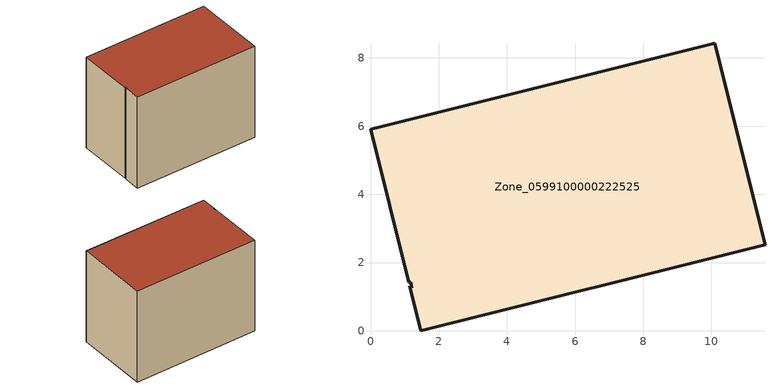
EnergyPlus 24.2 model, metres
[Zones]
Zone_0599100000222525
 floor ground (C_G): 1.22,1.26 1.18,1.42 1.12,1.42 0,5.91 10.09,8.43 11.57,2.52 1.48,0 1.15,1.3 z0
 wall outside (C_F): 1.48,0 11.57,2.52 10.09,8.43 0,5.91 1.12,1.42 1.18,1.42 1.22,1.26 1.15,1.3 1.48,0 z0:7.98
 roof outside (C_R): 1.18,1.42 1.22,1.26 1.15,1.3 1.48,0 11.57,2.52 10.09,8.43 0,5.91 1.12,1.42 z7.98
[BUILDING]
Pand.0599100000222525: North Axis=0; Terrain=City; Loads Convergence Tolerance Value=0.04; Temperature Convergence Tolerance Value=0.4; Solar Distribution=FullExterior; Maximum Number of Warmup Days=25; Minimum Number of Warmup Days=1
[Site:Location]
Rotterdam.The.Hague.AP_ZH_NLD Design_Conditions: Latitude=51.96; Longitude=4.45; Time Zone=1; Elevation=-4.5
[SITE:GROUNDTEMPERATURE:BUILDINGSURFACE]
18, 18, 18, 18, 18, 18, 18, 18, 18, 18, 18, 18
[MATERIAL] Thermal Absorptance=0.9; Solar Absorptance=0.7; Visible Absorptance=0.7
Name | Roughness | Thickness | Conductivity | Density | Specific Heat
G.TI.1965-1974 | MediumSmooth | 0.15 | 0.882353 | 540 | 1210
F.TI.1965-1974 | Rough | 0.3 | 0.697674 | 1920 | 840
R.TI.1965-1974 | MediumRough | 0.2 | 0.232558 | 1500 | 1000
[CONSTRUCTION]
C_G: G.TI.1965-1974
C_F: F.TI.1965-1974
C_R: R.TI.1965-1974
[ZONE]
Zone_0599100000222525: Type=1; Multiplier=1; Ceiling Height=Autocalculate; Volume=Autocalculate; Floor Area=autocalculate; Part of Total Floor Area=Yes
[ZONEINFILTRATION:DESIGNFLOWRATE]
Infil_Zone_0599100000222525: Zone or ZoneList or Space or SpaceList=Zone_0599100000222525; Schedule=AlwaysOn; Design Flow Rate Calculation Method=Flow/Area; Flow Rate per Floor Area=0.003; Constant Term Coefficient=1; Temperature Term Coefficient=0; Velocity Term Coefficient=0; Velocity Squared Term Coefficient=0
[HVACTEMPLATE:ZONE:IDEALLOADSAIRSYSTEM]
Zone_0599100000222525: Maximum Heating Supply Air Temperature=50; Minimum Cooling Supply Air Temperature=13; Maximum Heating Supply Air Humidity Ratio=0.0156; Minimum Cooling Supply Air Humidity Ratio=0.0077; Heating Limit=NoLimit; Cooling Limit=NoLimit; Dehumidification Control Type=ConstantSensibleHeatRatio; Cooling Sensible Heat Ratio=0.7; Dehumidification Setpoint=60; Humidification Control Type=None; Humidification Setpoint=30; Outdoor Air Method=None; Outdoor Air Flow Rate per Person=0.00944; Outdoor Air Flow Rate per Zone Floor Area=0; Outdoor Air Flow Rate per Zone=0; Demand Controlled Ventilation Type=None; Outdoor Air Economizer Type=NoEconomizer; Heat Recovery Type=None; Sensible Heat Recovery Effectiveness=0.7; Latent Heat Recovery Effectiveness=0.65
[ZONECONTROL:THERMOSTAT]
ThermostatControl_Zone_0599100000222525: Zone or ZoneList=Zone_0599100000222525; Control Type Schedule=DualSetpointControlType; Control 1=Thermostat_Zone_0599100000222525; Temperature Difference Between Cutout And Setpoint=0
[THERMOSTATSETPOINT:DUALSETPOINT]
Thermostat_Zone_0599100000222525: Heating Setpoint Temperature Schedule=HeatingSetpoint_Zone_0599100000222525; Cooling Setpoint Temperature Schedule=CoolingSetpoint_Zone_0599100000222525
[SCHEDULE:COMPACT]
HeatingSetpoint_Zone_0599100000222525: Through: 12/31, For: AllDays, Until: 24:00, 21
CoolingSetpoint_Zone_0599100000222525: Through: 12/31, For: AllDays, Until: 24:00, 24
DualSetpointControlType: Through: 12/31, For: AllDays, Until: 24:00, 4
AlwaysOn: Through: 12/31, For: AllDays, Until: 24:00, 1
